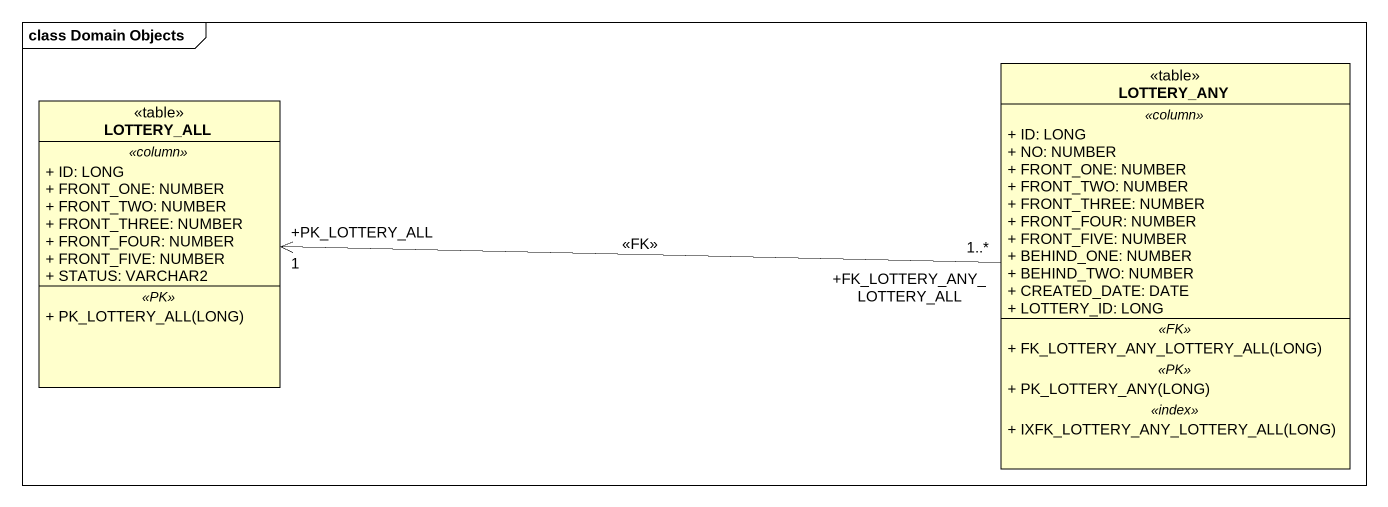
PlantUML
@startuml
mainframe class Domain Objects
hide circle
hide empty members
skinparam classAttributeIconSize 0
class LOTTERY_ANY <<table>> {
  .. <<column>> ..
  + ID: LONG
  + NO: NUMBER
  + FRONT_ONE: NUMBER
  + FRONT_TWO: NUMBER
  + FRONT_THREE: NUMBER
  + FRONT_FOUR: NUMBER
  + FRONT_FIVE: NUMBER
  + BEHIND_ONE: NUMBER
  + BEHIND_TWO: NUMBER
  + CREATED_DATE: DATE
  + LOTTERY_ID: LONG
  .. <<FK>> ..
  + FK_LOTTERY_ANY_LOTTERY_ALL(LONG)
  .. <<PK>> ..
  + PK_LOTTERY_ANY(LONG)
  .. <<index>> ..
  + IXFK_LOTTERY_ANY_LOTTERY_ALL(LONG)
}
class LOTTERY_ALL <<table>> {
  .. <<column>> ..
  + ID: LONG
  + FRONT_ONE: NUMBER
  + FRONT_TWO: NUMBER
  + FRONT_THREE: NUMBER
  + FRONT_FOUR: NUMBER
  + FRONT_FIVE: NUMBER
  + STATUS: VARCHAR2
  .. <<PK>> ..
  + PK_LOTTERY_ALL(LONG)
}
LOTTERY_ANY "+FK_LOTTERY_ANY_LOTTERY_ALL\n1..*" -left-> "+PK_LOTTERY_ALL\n1" LOTTERY_ALL : <<FK>>
@enduml
